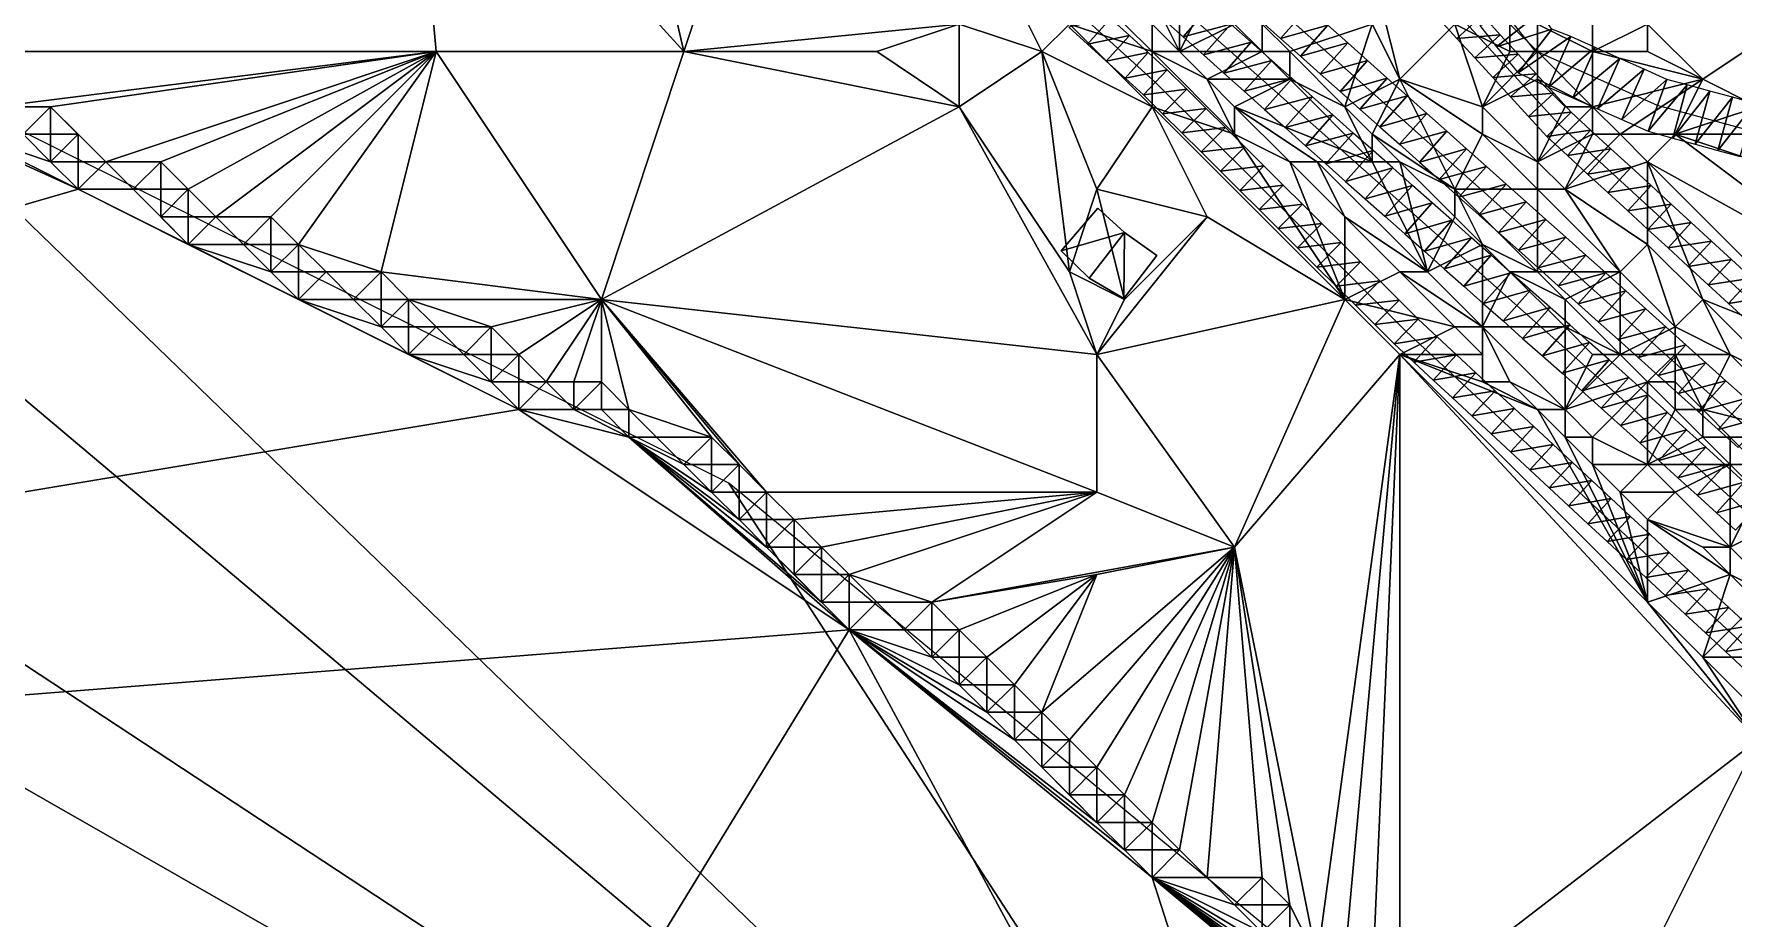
# Model space of a CAD drawing. Header units: metres. Extents: x -1103 to 901, y -902 to 905.
# Drawn here: x 372.8 to 496.3, y 27.1 to 91.3 of the extents above; entities that cross this region are included whole.
import ezdxf

# ---------------------------------------------------------------- set-up
doc = ezdxf.new("R2010")
doc.units = ezdxf.units.M
for name, color, linetype in [('OSM_BUILDING_FOOTPRINTS', 7, 'CONTINUOUS'), ('OSM_BUILDING_ROOFS', 1, 'CONTINUOUS'), ('OSM_BUILDING_WALLS', 8, 'CONTINUOUS'), ('OSM_PATH_AXES', 30, 'CONTINUOUS'), ('OSM_PATH_SURFACE', 30, 'CONTINUOUS'), ('OSM_ROAD_AXES', 2, 'CONTINUOUS'), ('OSM_ROAD_SURFACE', 9, 'CONTINUOUS'), ('OSM_TERRAIN', 3, 'CONTINUOUS'), ('OSM_WATER_OUTLINES', 4, 'CONTINUOUS'), ('OSM_WATER_SURFACE', 5, 'CONTINUOUS')]:
    doc.layers.add(name, color=color, linetype=linetype)

msp = doc.modelspace()

# ---------------------------------------------------------------- linework, layer by layer
at = {"layer": 'OSM_BUILDING_FOOTPRINTS'}
msp.add_polyline3d([(450.06, 78.63, 7.09), (451.99, 76.86, 7.09), (454.36, 75.19, 7.09), (451.94, 72.06, 7.09), (449.44, 73.55, 7.09), (447.4, 75.53, 7.09), (450.06, 78.63, 7.09)], close=True, dxfattribs=at)
at = {"layer": 'OSM_BUILDING_ROOFS'}
for points in [[(451.99, 76.86, 17.09), (450.06, 78.63, 17.09), (447.4, 75.53, 17.09)], [(451.99, 76.86, 17.09), (447.4, 75.53, 17.09), (449.44, 73.55, 17.09)], [(451.99, 76.86, 17.09), (449.44, 73.55, 17.09), (451.94, 72.06, 17.09)], [(451.99, 76.86, 17.09), (451.94, 72.06, 17.09), (454.36, 75.19, 17.09)]]:
    msp.add_3dface(points, dxfattribs=at)
at = {"layer": 'OSM_BUILDING_WALLS'}
for points in [[(450.06, 78.63, 7.09), (447.4, 75.53, 7.09), (447.4, 75.53, 17.09)], [(450.06, 78.63, 7.09), (447.4, 75.53, 17.09), (450.06, 78.63, 17.09)], [(451.99, 76.86, 7.09), (450.06, 78.63, 7.09), (450.06, 78.63, 17.09)], [(451.99, 76.86, 7.09), (450.06, 78.63, 17.09), (451.99, 76.86, 17.09)], [(454.36, 75.19, 7.09), (451.99, 76.86, 7.09), (451.99, 76.86, 17.09)], [(454.36, 75.19, 7.09), (451.99, 76.86, 17.09), (454.36, 75.19, 17.09)], [(447.4, 75.53, 7.09), (449.44, 73.55, 7.09), (449.44, 73.55, 17.09)], [(447.4, 75.53, 7.09), (449.44, 73.55, 17.09), (447.4, 75.53, 17.09)], [(451.94, 72.06, 7.09), (454.36, 75.19, 7.09), (454.36, 75.19, 17.09)], [(451.94, 72.06, 7.09), (454.36, 75.19, 17.09), (451.94, 72.06, 17.09)], [(449.44, 73.55, 7.09), (451.94, 72.06, 7.09), (451.94, 72.06, 17.09)], [(449.44, 73.55, 7.09), (451.94, 72.06, 17.09), (449.44, 73.55, 17.09)]]:
    msp.add_3dface(points, dxfattribs=at)
at = {"layer": 'OSM_PATH_AXES'}
for points in [[(127.83, 210.91, 16.03), (196.46, 197.69, 10.19), (236.06, 190.45, 11.75), (275.19, 178.6, 15), (341.75, 159.45, 17.34), (437.55, 135.66, 16.35), (450.44, 133.32, 16.8), (456.25, 132.3, 16.86), (457.6, 124.29, 16.49), (459.76, 117.83, 15.62), (464.11, 105.94, 14.01), (483.56, 84.72, 11.88), (528.87, 43.07, 8.92), (572.27, 5.39, 9.6), (605.52, -30.47, 8.56)], [(511.09, 33.82, 6.73), (492.12, 51.4, 7.8), (472.46, 69.67, 9.65), (454.24, 87.77, 10.51), (441.97, 98.89, 11.31), (430.11, 107.72, 12.76), (415.29, 117.15, 13.69), (394.53, 126.13, 13.87), (368.43, 133.49, 13.8), (339.82, 141.44, 15.19), (315.74, 147.33, 15.37), (280.75, 155.58, 14.52), (248.58, 163.97, 13.57), (222.06, 170.83, 9.57), (205.24, 175.1, 8.46), (188.18, 179.29, 8.96), (143.26, 186.65, 12.84), (122.35, 186.95, 13.89)]]:
    msp.add_polyline3d(points, dxfattribs=at)
at = {"layer": 'OSM_PATH_SURFACE'}
for points in [[(474.86, 92.36, 12.63), (476.15, 90.95, 12.49), (478, 92.64, 12.77)], [(476.15, 90.95, 12.49), (479.29, 91.22, 12.6), (478, 92.64, 12.77)], [(450.99, 92.41, 10.76), (447.95, 91.79, 10.75), (449.31, 90.55, 10.72)], [(452.36, 91.17, 10.7), (450.99, 92.41, 10.76), (449.31, 90.55, 10.72)], [(452.36, 91.17, 10.7), (449.31, 90.55, 10.72), (450.68, 89.32, 10.69)], [(453.72, 89.94, 10.64), (452.36, 91.17, 10.7), (450.68, 89.32, 10.69)], [(476.15, 90.95, 12.49), (477.45, 89.54, 12.32), (479.29, 91.22, 12.6)], [(477.45, 89.54, 12.32), (480.59, 89.81, 12.41), (479.29, 91.22, 12.6)], [(453.72, 89.94, 10.64), (450.68, 89.32, 10.69), (452.04, 88.08, 10.64)], [(455.1, 88.68, 10.6), (453.72, 89.94, 10.64), (452.04, 88.08, 10.64)], [(477.45, 89.54, 12.32), (478.75, 88.12, 12.13), (480.59, 89.81, 12.41)], [(478.75, 88.12, 12.13), (481.89, 88.39, 12.26), (480.59, 89.81, 12.41)], [(455.1, 88.68, 10.6), (452.04, 88.08, 10.64), (453.38, 86.87, 10.59)], [(456.52, 87.27, 10.56), (455.1, 88.68, 10.6), (453.38, 86.87, 10.59)], [(478.75, 88.12, 12.13), (480.04, 86.71, 12.02), (481.89, 88.39, 12.26)], [(480.04, 86.71, 12.02), (483.18, 86.98, 12.11), (481.89, 88.39, 12.26)], [(456.52, 87.27, 10.56), (453.38, 86.87, 10.59), (454.76, 85.49, 10.53)], [(457.93, 85.88, 10.51), (456.52, 87.27, 10.56), (454.76, 85.49, 10.53)], [(480.04, 86.71, 12.02), (481.34, 85.29, 11.94), (483.18, 86.98, 12.11)], [(481.34, 85.29, 11.94), (484.44, 85.61, 12.14), (483.18, 86.98, 12.11)], [(457.93, 85.88, 10.51), (454.76, 85.49, 10.53), (456.16, 84.1, 10.47)], [(459.33, 84.48, 10.47), (457.93, 85.88, 10.51), (456.16, 84.1, 10.47)], [(481.34, 85.29, 11.94), (482.67, 83.84, 11.85), (484.44, 85.61, 12.14)], [(482.67, 83.84, 11.85), (485.86, 84.3, 12), (484.44, 85.61, 12.14)], [(459.33, 84.48, 10.47), (456.16, 84.1, 10.47), (457.56, 82.71, 10.41)], [(460.73, 83.09, 10.42), (459.33, 84.48, 10.47), (457.56, 82.71, 10.41)], [(482.67, 83.84, 11.85), (484.17, 82.46, 11.77), (485.86, 84.3, 12)], [(484.17, 82.46, 11.77), (487.33, 82.95, 12.16), (485.86, 84.3, 12)], [(460.73, 83.09, 10.42), (457.56, 82.71, 10.41), (458.97, 81.32, 10.34)], [(462.13, 81.7, 10.37), (460.73, 83.09, 10.42), (458.97, 81.32, 10.34)], [(484.17, 82.46, 11.77), (485.63, 81.11, 11.8), (487.33, 82.95, 12.16)], [(485.63, 81.11, 11.8), (488.79, 81.61, 11.78), (487.33, 82.95, 12.16)], [(462.13, 81.7, 10.37), (458.97, 81.32, 10.34), (460.37, 79.92, 10.28)], [(463.53, 80.3, 10.33), (462.13, 81.7, 10.37), (460.37, 79.92, 10.28)], [(485.63, 81.11, 11.8), (487.1, 79.77, 11.65), (488.79, 81.61, 11.78)], [(487.1, 79.77, 11.65), (490.25, 80.27, 11.73), (488.79, 81.61, 11.78)], [(463.53, 80.3, 10.33), (460.37, 79.92, 10.28), (461.77, 78.53, 10.21)], [(464.93, 78.91, 10.29), (463.53, 80.3, 10.33), (461.77, 78.53, 10.21)], [(487.1, 79.77, 11.65), (488.56, 78.43, 11.62), (490.25, 80.27, 11.73)], [(488.56, 78.43, 11.62), (491.71, 78.92, 11.62), (490.25, 80.27, 11.73)], [(464.93, 78.91, 10.29), (461.77, 78.53, 10.21), (463.17, 77.14, 10.15)], [(466.33, 77.52, 10.23), (464.93, 78.91, 10.29), (463.17, 77.14, 10.15)], [(488.56, 78.43, 11.62), (490.02, 77.08, 11.58), (491.71, 78.92, 11.62)], [(490.02, 77.08, 11.58), (493.17, 77.58, 11.5), (491.71, 78.92, 11.62)], [(466.33, 77.52, 10.23), (463.17, 77.14, 10.15), (464.57, 75.75, 10.09)], [(467.74, 76.13, 10.15), (466.33, 77.52, 10.23), (464.57, 75.75, 10.09)], [(490.02, 77.08, 11.58), (491.48, 75.74, 11.48), (493.17, 77.58, 11.5)], [(491.48, 75.74, 11.48), (494.63, 76.24, 11.37), (493.17, 77.58, 11.5)], [(467.74, 76.13, 10.15), (464.57, 75.75, 10.09), (465.97, 74.35, 10.02)], [(469.14, 74.73, 10.07), (467.74, 76.13, 10.15), (465.97, 74.35, 10.02)], [(491.48, 75.74, 11.48), (492.94, 74.4, 11.39), (494.63, 76.24, 11.37)], [(492.94, 74.4, 11.39), (496.1, 74.89, 11.25), (494.63, 76.24, 11.37)], [(469.14, 74.73, 10.07), (465.97, 74.35, 10.02), (467.37, 72.96, 9.96)], [(470.54, 73.34, 9.99), (469.14, 74.73, 10.07), (467.37, 72.96, 9.96)], [(492.94, 74.4, 11.39), (494.4, 73.05, 11.27), (496.1, 74.89, 11.25)], [(494.4, 73.05, 11.27), (497.56, 73.55, 11.12), (496.1, 74.89, 11.25)], [(470.54, 73.34, 9.99), (467.37, 72.96, 9.96), (468.77, 71.57, 9.88)], [(471.94, 71.95, 9.89), (470.54, 73.34, 9.99), (468.77, 71.57, 9.88)], [(494.4, 73.05, 11.27), (495.87, 71.71, 11.14), (497.56, 73.55, 11.12)], [(495.87, 71.71, 11.14), (499.02, 72.21, 11), (497.56, 73.55, 11.12)], [(471.94, 71.95, 9.89), (468.77, 71.57, 9.88), (470.18, 70.18, 9.78)], [(473.32, 70.57, 9.78), (471.94, 71.95, 9.89), (470.18, 70.18, 9.78)], [(495.87, 71.71, 11.14), (497.33, 70.36, 11), (499.02, 72.21, 11)], [(473.32, 70.57, 9.78), (470.18, 70.18, 9.78), (471.59, 68.77, 9.68)], [(474.71, 69.28, 9.68), (473.32, 70.57, 9.78), (471.59, 68.77, 9.68)], [(474.71, 69.28, 9.68), (471.59, 68.77, 9.68), (473.01, 67.45, 9.55)], [(476.12, 67.97, 9.55), (474.71, 69.28, 9.68), (473.01, 67.45, 9.55)], [(476.12, 67.97, 9.55), (473.01, 67.45, 9.55), (474.42, 66.14, 9.42)], [(477.52, 66.67, 9.36), (476.12, 67.97, 9.55), (474.42, 66.14, 9.42)], [(477.52, 66.67, 9.36), (474.42, 66.14, 9.42), (475.82, 64.84, 9.28)], [(478.93, 65.36, 9.24), (477.52, 66.67, 9.36), (475.82, 64.84, 9.28)], [(478.93, 65.36, 9.24), (475.82, 64.84, 9.28), (477.23, 63.53, 9.14)], [(480.33, 64.06, 9.13), (478.93, 65.36, 9.24), (477.23, 63.53, 9.14)], [(480.33, 64.06, 9.13), (477.23, 63.53, 9.14), (478.63, 62.23, 9)], [(481.74, 62.76, 8.99), (480.33, 64.06, 9.13), (478.63, 62.23, 9)], [(481.74, 62.76, 8.99), (478.63, 62.23, 9), (480.04, 60.92, 8.87)], [(483.14, 61.45, 8.85), (481.74, 62.76, 8.99), (480.04, 60.92, 8.87)], [(483.14, 61.45, 8.85), (480.04, 60.92, 8.87), (481.44, 59.62, 8.73)], [(484.55, 60.15, 8.71), (483.14, 61.45, 8.85), (481.44, 59.62, 8.73)], [(484.55, 60.15, 8.71), (481.44, 59.62, 8.73), (482.85, 58.31, 8.59)], [(485.95, 58.84, 8.57), (484.55, 60.15, 8.71), (482.85, 58.31, 8.59)], [(485.95, 58.84, 8.57), (482.85, 58.31, 8.59), (484.25, 57.01, 8.45)], [(487.36, 57.54, 8.43), (485.95, 58.84, 8.57), (484.25, 57.01, 8.45)], [(487.36, 57.54, 8.43), (484.25, 57.01, 8.45), (485.65, 55.7, 8.31)], [(488.76, 56.23, 8.29), (487.36, 57.54, 8.43), (485.65, 55.7, 8.31)], [(488.76, 56.23, 8.29), (485.65, 55.7, 8.31), (487.06, 54.4, 8.17)], [(490.17, 54.93, 8.16), (488.76, 56.23, 8.29), (487.06, 54.4, 8.17)], [(490.17, 54.93, 8.16), (487.06, 54.4, 8.17), (488.46, 53.09, 8.03)], [(491.57, 53.62, 8.06), (490.17, 54.93, 8.16), (488.46, 53.09, 8.03)], [(491.57, 53.62, 8.06), (488.46, 53.09, 8.03), (489.87, 51.79, 7.89)], [(492.97, 52.32, 7.97), (491.57, 53.62, 8.06), (489.87, 51.79, 7.89)], [(492.97, 52.32, 7.97), (489.87, 51.79, 7.89), (491.27, 50.48, 7.79)], [(494.43, 50.96, 7.86), (492.97, 52.32, 7.97), (491.27, 50.48, 7.79)], [(494.43, 50.96, 7.86), (491.27, 50.48, 7.79), (492.73, 49.13, 7.66)], [(495.89, 49.61, 7.72), (494.43, 50.96, 7.86), (492.73, 49.13, 7.66)], [(495.89, 49.61, 7.72), (492.73, 49.13, 7.66), (494.19, 47.78, 7.52)], [(497.35, 48.26, 7.59), (495.89, 49.61, 7.72), (494.19, 47.78, 7.52)], [(497.35, 48.26, 7.59), (494.19, 47.78, 7.52), (495.65, 46.42, 7.39)], [(498.81, 46.91, 7.47), (497.35, 48.26, 7.59), (495.65, 46.42, 7.39)], [(498.81, 46.91, 7.47), (495.65, 46.42, 7.39), (497.11, 45.07, 7.27)]]:
    msp.add_3dface(points, dxfattribs=at)
at = {"layer": 'OSM_ROAD_AXES'}
for points in [[(114.08, 197.65, 15.56), (161.51, 194.25, 12.96), (196.49, 187.48, 9.37), (231.18, 179.53, 11), (286.62, 165.1, 14.96), (324.27, 155.82, 16.36), (368.6, 143.89, 14.65), (401.8, 135.49, 14.45), (418.7, 127.1, 14.87), (434.42, 118.26, 14.43), (448.51, 106.19, 13.14), (483.05, 75.41, 10.88), (513.58, 48.02, 8.62), (538.48, 24.3, 7.63), (556.72, 5.02, 7.98), (575.84, -14.27, 9.29), (585.54, -24.75, 9.55)], [(508.55, 46.21, 8.05), (487.63, 65.21, 9.65), (467.63, 82.96, 10.82), (452.79, 96.17, 11.65), (446.8, 101.51, 12.09), (425.45, 117.34, 14.04), (395.88, 131.92, 14.14), (375.45, 137.37, 14.13), (314.98, 153, 15.7), (267.01, 164.71, 14.81), (232.47, 174.21, 11.13), (204.68, 181.28, 8.89), (189.56, 185.24, 9.41), (153.61, 190.97, 13.01), (140.13, 192.25, 14), (99.28, 192.95, 15.82)], [(630.36, 98.47, 12.06), (616.89, 93.14, 12.04), (610.38, 87.67, 12), (583, 48.95, 11.81), (565.75, 31.55, 10.65), (560.53, 31.41, 10.37), (554.02, 33.99, 10.12), (498.9, 83.86, 12.59), (490.72, 86.1, 12.41), (481.82, 90.05, 12.59), (459.76, 117.83, 15.62), (451.77, 124.99, 16.33)]]:
    msp.add_polyline3d(points, dxfattribs=at)
at = {"layer": 'OSM_ROAD_SURFACE'}
for points in [[(458.24, 93.33, 11.45), (454.76, 92.41, 11.46), (456.25, 91.08, 11.33)], [(459.73, 92.01, 11.35), (458.24, 93.33, 11.45), (456.25, 91.08, 11.33)], [(461.9, 92.24, 11.95), (463.34, 90.96, 11.84), (465.33, 93.2, 12.02)], [(463.34, 90.96, 11.84), (466.77, 91.92, 11.95), (465.33, 93.2, 12.02)], [(482.16, 92.84, 12.99), (477.8, 91.89, 12.68), (479.03, 90.35, 12.33)], [(483.05, 91.63, 12.76), (482.16, 92.84, 12.99), (479.03, 90.35, 12.33)], [(459.73, 92.01, 11.35), (456.25, 91.08, 11.33), (457.73, 89.77, 11.24)], [(461.21, 90.69, 11.26), (459.73, 92.01, 11.35), (457.73, 89.77, 11.24)], [(463.34, 90.96, 11.84), (464.78, 89.68, 11.73), (466.77, 91.92, 11.95)], [(464.78, 89.68, 11.73), (468.21, 90.64, 11.85), (466.77, 91.92, 11.95)], [(483.05, 91.63, 12.76), (479.03, 90.35, 12.33), (480.6, 88.47, 12.36)], [(484.41, 91.09, 12.77), (483.05, 91.63, 12.76), (480.6, 88.47, 12.36)], [(461.21, 90.69, 11.26), (457.73, 89.77, 11.24), (459.21, 88.44, 11.16)], [(462.69, 89.36, 11.2), (461.21, 90.69, 11.26), (459.21, 88.44, 11.16)], [(464.78, 89.68, 11.73), (466.22, 88.39, 11.64), (468.21, 90.64, 11.85)], [(466.22, 88.39, 11.64), (469.65, 89.35, 11.72), (468.21, 90.64, 11.85)], [(484.41, 91.09, 12.77), (480.6, 88.47, 12.36), (482.79, 87.43, 12.13)], [(486.19, 90.3, 12.74), (484.41, 91.09, 12.77), (482.79, 87.43, 12.13)], [(486.19, 90.3, 12.74), (482.79, 87.43, 12.13), (484.57, 86.64, 12.34)], [(487.97, 89.51, 12.56), (486.19, 90.3, 12.74), (484.57, 86.64, 12.34)], [(462.69, 89.36, 11.2), (459.21, 88.44, 11.16), (460.7, 87.12, 11.08)], [(464.18, 88.04, 11.16), (462.69, 89.36, 11.2), (460.7, 87.12, 11.08)], [(466.22, 88.39, 11.64), (467.66, 87.11, 11.54), (469.65, 89.35, 11.72)], [(467.66, 87.11, 11.54), (471.09, 88.07, 11.53), (469.65, 89.35, 11.72)], [(487.97, 89.51, 12.56), (484.57, 86.64, 12.34), (486.35, 85.85, 12.49)], [(489.75, 88.72, 12.55), (487.97, 89.51, 12.56), (486.35, 85.85, 12.49)], [(464.18, 88.04, 11.16), (460.7, 87.12, 11.08), (462.18, 85.8, 11)], [(465.66, 86.72, 11.13), (464.18, 88.04, 11.16), (462.18, 85.8, 11)], [(467.66, 87.11, 11.54), (469.1, 85.83, 11.43), (471.09, 88.07, 11.53)], [(469.1, 85.83, 11.43), (472.53, 86.79, 11.44), (471.09, 88.07, 11.53)], [(489.75, 88.72, 12.55), (486.35, 85.85, 12.49), (488.13, 85.06, 12.42)], [(491.4, 87.98, 12.55), (489.75, 88.72, 12.55), (488.13, 85.06, 12.42)], [(491.4, 87.98, 12.55), (488.13, 85.06, 12.42), (490.04, 84.22, 12.42)], [(492.88, 87.58, 12.54), (491.4, 87.98, 12.55), (490.04, 84.22, 12.42)], [(465.66, 86.72, 11.13), (462.18, 85.8, 11), (463.66, 84.48, 10.94)], [(467.14, 85.4, 11.1), (465.66, 86.72, 11.13), (463.66, 84.48, 10.94)], [(469.1, 85.83, 11.43), (470.54, 84.55, 11.35), (472.53, 86.79, 11.44)], [(470.54, 84.55, 11.35), (473.97, 85.51, 11.4), (472.53, 86.79, 11.44)], [(492.88, 87.58, 12.54), (490.04, 84.22, 12.42), (491.83, 83.72, 12.39)], [(494.52, 87.13, 12.51), (492.88, 87.58, 12.54), (491.83, 83.72, 12.39)], [(494.52, 87.13, 12.51), (491.83, 83.72, 12.39), (493.46, 83.28, 12.42)], [(496.16, 86.69, 12.46), (494.52, 87.13, 12.51), (493.46, 83.28, 12.42)], [(496.16, 86.69, 12.46), (493.46, 83.28, 12.42), (495.1, 82.83, 12.38)], [(497.79, 86.24, 12.43), (496.16, 86.69, 12.46), (495.1, 82.83, 12.38)], [(467.14, 85.4, 11.1), (463.66, 84.48, 10.94), (465.15, 83.16, 10.91)], [(468.62, 84.08, 11.07), (467.14, 85.4, 11.1), (465.15, 83.16, 10.91)], [(470.54, 84.55, 11.35), (471.98, 83.27, 11.3), (473.97, 85.51, 11.4)], [(471.98, 83.27, 11.3), (475.41, 84.22, 11.36), (473.97, 85.51, 11.4)], [(497.79, 86.24, 12.43), (495.1, 82.83, 12.38), (496.73, 82.38, 12.35)], [(468.62, 84.08, 11.07), (465.15, 83.16, 10.91), (466.63, 81.84, 10.88)], [(470.05, 82.82, 11.03), (468.62, 84.08, 11.07), (466.63, 81.84, 10.88)], [(471.98, 83.27, 11.3), (473.42, 81.98, 11.24), (475.41, 84.22, 11.36)], [(473.42, 81.98, 11.24), (476.85, 82.94, 11.31), (475.41, 84.22, 11.36)], [(470.05, 82.82, 11.03), (466.63, 81.84, 10.88), (468.06, 80.57, 10.81)], [(471.48, 81.55, 10.81), (470.05, 82.82, 11.03), (468.06, 80.57, 10.81)], [(473.42, 81.98, 11.24), (474.85, 80.7, 11.15), (476.85, 82.94, 11.31)], [(474.85, 80.7, 11.15), (478.29, 81.66, 11.25), (476.85, 82.94, 11.31)], [(471.48, 81.55, 10.81), (468.06, 80.57, 10.81), (469.49, 79.31, 10.74)], [(472.91, 80.28, 10.75), (471.48, 81.55, 10.81), (469.49, 79.31, 10.74)], [(474.85, 80.7, 11.15), (476.29, 79.42, 11.07), (478.29, 81.66, 11.25)], [(476.29, 79.42, 11.07), (479.73, 80.38, 11.18), (478.29, 81.66, 11.25)], [(472.91, 80.28, 10.75), (469.49, 79.31, 10.74), (470.92, 78.04, 10.67)], [(474.34, 79.01, 10.68), (472.91, 80.28, 10.75), (470.92, 78.04, 10.67)], [(476.29, 79.42, 11.07), (477.73, 78.14, 11.04), (479.73, 80.38, 11.18)], [(477.73, 78.14, 11.04), (481.17, 79.09, 11.11), (479.73, 80.38, 11.18)], [(477.73, 78.14, 11.04), (479.17, 76.85, 11.01), (481.17, 79.09, 11.11)], [(479.17, 76.85, 11.01), (482.61, 77.81, 11.04), (481.17, 79.09, 11.11)], [(474.34, 79.01, 10.68), (470.92, 78.04, 10.67), (472.35, 76.77, 10.6)], [(475.77, 77.75, 10.61), (474.34, 79.01, 10.68), (472.35, 76.77, 10.6)], [(479.17, 76.85, 11.01), (480.61, 75.57, 10.95), (482.61, 77.81, 11.04)], [(480.61, 75.57, 10.95), (484.05, 76.53, 10.96), (482.61, 77.81, 11.04)], [(475.77, 77.75, 10.61), (472.35, 76.77, 10.6), (473.78, 75.5, 10.54)], [(477.2, 76.48, 10.54), (475.77, 77.75, 10.61), (473.78, 75.5, 10.54)], [(477.2, 76.48, 10.54), (473.78, 75.5, 10.54), (475.21, 74.23, 10.46)], [(478.63, 75.21, 10.47), (477.2, 76.48, 10.54), (475.21, 74.23, 10.46)], [(480.61, 75.57, 10.95), (482.05, 74.29, 10.89), (484.05, 76.53, 10.96)], [(482.05, 74.29, 10.89), (485.5, 75.22, 10.88), (484.05, 76.53, 10.96)], [(478.63, 75.21, 10.47), (475.21, 74.23, 10.46), (476.64, 72.97, 10.37)], [(480.06, 73.94, 10.39), (478.63, 75.21, 10.47), (476.64, 72.97, 10.37)], [(482.05, 74.29, 10.89), (483.5, 72.99, 10.81), (485.5, 75.22, 10.88)], [(483.5, 72.99, 10.81), (486.96, 73.92, 10.81), (485.5, 75.22, 10.88)], [(480.06, 73.94, 10.39), (476.64, 72.97, 10.37), (478.06, 71.7, 10.28)], [(481.49, 72.67, 10.35), (480.06, 73.94, 10.39), (478.06, 71.7, 10.28)], [(483.5, 72.99, 10.81), (484.95, 71.68, 10.72), (486.96, 73.92, 10.81)], [(484.95, 71.68, 10.72), (488.41, 72.61, 10.71), (486.96, 73.92, 10.81)], [(481.49, 72.67, 10.35), (478.06, 71.7, 10.28), (479.5, 70.43, 10.2)], [(482.92, 71.41, 10.3), (481.49, 72.67, 10.35), (479.5, 70.43, 10.2)], [(484.95, 71.68, 10.72), (486.41, 70.38, 10.62), (488.41, 72.61, 10.71)], [(486.41, 70.38, 10.62), (489.87, 71.31, 10.6), (488.41, 72.61, 10.71)], [(482.92, 71.41, 10.3), (479.5, 70.43, 10.2), (480.92, 69.16, 10.08)], [(484.34, 70.14, 10.25), (482.92, 71.41, 10.3), (480.92, 69.16, 10.08)], [(486.41, 70.38, 10.62), (487.86, 69.08, 10.52), (489.87, 71.31, 10.6)], [(487.86, 69.08, 10.52), (491.32, 70, 10.49), (489.87, 71.31, 10.6)], [(484.34, 70.14, 10.25), (480.92, 69.16, 10.08), (482.35, 67.89, 9.95)], [(485.77, 68.87, 10.19), (484.34, 70.14, 10.25), (482.35, 67.89, 9.95)], [(487.86, 69.08, 10.52), (489.32, 67.77, 10.35), (491.32, 70, 10.49)], [(489.32, 67.77, 10.35), (492.77, 68.7, 10.4), (491.32, 70, 10.49)], [(485.77, 68.87, 10.19), (482.35, 67.89, 9.95), (483.78, 66.63, 9.83)], [(487.2, 67.6, 10.27), (485.77, 68.87, 10.19), (483.78, 66.63, 9.83)], [(489.32, 67.77, 10.35), (490.77, 66.47, 9.98), (492.77, 68.7, 10.4)], [(490.77, 66.47, 9.98), (494.23, 67.39, 10.33), (492.77, 68.7, 10.4)], [(487.2, 67.6, 10.27), (483.78, 66.63, 9.83), (485.21, 65.36, 9.85)], [(488.64, 66.33, 9.95), (487.2, 67.6, 10.27), (485.21, 65.36, 9.85)], [(490.77, 66.47, 9.98), (492.22, 65.16, 10.02), (494.23, 67.39, 10.33)], [(492.22, 65.16, 10.02), (495.68, 66.09, 10.22), (494.23, 67.39, 10.33)], [(488.64, 66.33, 9.95), (485.21, 65.36, 9.85), (486.63, 64.1, 9.59)], [(490.04, 65.06, 9.7), (488.64, 66.33, 9.95), (486.63, 64.1, 9.59)], [(492.22, 65.16, 10.02), (493.68, 63.86, 9.94), (495.68, 66.09, 10.22)], [(493.68, 63.86, 9.94), (497.13, 64.79, 10.05), (495.68, 66.09, 10.22)], [(490.04, 65.06, 9.7), (486.63, 64.1, 9.59), (488.02, 62.84, 9.48)], [(491.43, 63.79, 9.56), (490.04, 65.06, 9.7), (488.02, 62.84, 9.48)], [(493.68, 63.86, 9.94), (495.13, 62.55, 9.83), (497.13, 64.79, 10.05)], [(495.13, 62.55, 9.83), (498.59, 63.48, 9.89), (497.13, 64.79, 10.05)], [(491.43, 63.79, 9.56), (488.02, 62.84, 9.48), (489.42, 61.57, 9.43)], [(492.83, 62.52, 9.42), (491.43, 63.79, 9.56), (489.42, 61.57, 9.43)], [(495.13, 62.55, 9.83), (496.58, 61.25, 9.73), (498.59, 63.48, 9.89)], [(492.83, 62.52, 9.42), (489.42, 61.57, 9.43), (490.81, 60.3, 9.32)], [(494.22, 61.26, 9.28), (492.83, 62.52, 9.42), (490.81, 60.3, 9.32)], [(494.22, 61.26, 9.28), (490.81, 60.3, 9.32), (492.2, 59.04, 9.18)], [(495.62, 59.99, 9.14), (494.22, 61.26, 9.28), (492.2, 59.04, 9.18)], [(495.62, 59.99, 9.14), (492.2, 59.04, 9.18), (493.6, 57.77, 9.04)], [(497.01, 58.72, 9), (495.62, 59.99, 9.14), (493.6, 57.77, 9.04)], [(497.01, 58.72, 9), (493.6, 57.77, 9.04), (494.99, 56.5, 8.9)], [(498.4, 57.46, 8.87), (497.01, 58.72, 9), (494.99, 56.5, 8.9)], [(498.4, 57.46, 8.87), (494.99, 56.5, 8.9), (496.39, 55.24, 8.76)]]:
    msp.add_3dface(points, dxfattribs=at)
at = {"layer": 'OSM_TERRAIN'}
for points in [[(420, 90, 10.02), (414, 116, 13.65), (400, 112, 12.43)], [(426, 108, 13.05), (414, 116, 13.65), (420, 90, 10.02)], [(366, 90, 9.11), (400, 112, 12.43), (364, 110, 12.09)], [(366, 90, 9.11), (402, 90, 9.22), (400, 112, 12.43)], [(402, 90, 9.22), (420, 90, 10.02), (400, 112, 12.43)], [(420, 90, 10.02), (440, 92, 9.68), (426, 108, 13.05)], [(454, 94, 11.54), (456, 90, 11.22), (456, 96, 11.59)], [(456, 90, 11.22), (458, 94, 11.44), (456, 96, 11.59)], [(472, 88, 11.44), (470, 96, 12.91), (470, 92, 11.93)], [(472, 88, 11.44), (476, 92, 12.56), (470, 96, 12.91)], [(440, 92, 9.68), (446, 90, 10.05), (444, 94, 10.79)], [(446, 90, 10.05), (448, 92, 10.72), (444, 94, 10.79)], [(454, 92, 11.37), (456, 90, 11.22), (454, 94, 11.54)], [(456, 90, 11.22), (460, 92, 11.3), (458, 94, 11.44)], [(482, 92, 12.69), (486, 90, 12.52), (486, 94, 14.32)], [(486, 90, 12.52), (490, 92, 14.32), (486, 94, 14.32)], [(420, 90, 10.02), (434, 90, 9.4), (440, 92, 9.68)], [(440, 86, 8.97), (440, 92, 9.68), (434, 90, 9.4)], [(440, 86, 8.97), (446, 90, 10.05), (440, 92, 9.68)], [(446, 90, 10.05), (454, 86, 10.48), (448, 92, 10.72)], [(448, 92, 10.72), (454, 86, 10.48), (454, 90, 10.56)], [(448, 92, 10.72), (454, 90, 10.56), (452, 92, 10.65)], [(454, 90, 10.56), (454, 92, 11.37), (452, 92, 10.65)], [(454, 90, 10.56), (456, 90, 11.22), (454, 92, 11.37)], [(456, 90, 11.22), (462, 90, 11.17), (460, 92, 11.3)], [(462, 90, 11.17), (462, 92, 11.88), (460, 92, 11.3)], [(462, 90, 11.17), (464, 90, 11.71), (462, 92, 11.88)], [(464, 90, 11.71), (470, 92, 11.93), (462, 92, 11.88)], [(464, 90, 11.71), (468, 86, 11.4), (470, 92, 11.93)], [(468, 86, 11.4), (472, 88, 11.44), (470, 92, 11.93)], [(478, 86, 11.85), (476, 92, 12.56), (472, 88, 11.44)], [(478, 86, 11.85), (480, 90, 12.21), (476, 92, 12.56)], [(476, 92, 12.56), (480, 90, 12.21), (480, 92, 12.79)], [(480, 90, 12.21), (482, 90, 12.61), (480, 92, 12.79)], [(482, 90, 12.61), (482, 92, 12.69), (480, 92, 12.79)], [(482, 90, 12.61), (486, 90, 12.52), (482, 92, 12.69)], [(486, 90, 12.52), (490, 90, 13.02), (490, 92, 14.32)], [(490, 90, 13.02), (494, 88, 12.5), (490, 92, 14.32)], [(494, 88, 12.5), (500, 92, 13.23), (490, 92, 14.32)], [(494, 88, 12.5), (498, 86, 12.35), (500, 92, 13.23)], [(204, 30), (376, 80), (354, 90)], [(376, 80), (368, 84), (354, 90)], [(370, 86, 8.63), (402, 90, 9.22), (366, 90, 9.11)], [(374, 86, 8.63), (402, 90, 9.22), (370, 86, 8.63)], [(378, 82, 8.21), (402, 90, 9.22), (374, 86, 8.63)], [(382, 82, 8.23), (402, 90, 9.22), (378, 82, 8.21)], [(384, 80, 8.06), (402, 90, 9.22), (382, 82, 8.23)], [(386, 78, 7.93), (402, 90, 9.22), (384, 80, 8.06)], [(386, 78, 7.93), (390, 78, 8.06), (402, 90, 9.22)], [(390, 78, 8.06), (392, 76, 7.97), (402, 90, 9.22)], [(392, 76, 7.97), (398, 74, 8.06), (402, 90, 9.22)], [(398, 74, 8.06), (414, 72, 8.12), (402, 90, 9.22)], [(402, 90, 9.22), (414, 72, 8.12), (420, 90, 10.02)], [(414, 72, 8.12), (440, 86, 8.97), (420, 90, 10.02)], [(440, 86, 8.97), (434, 90, 9.4), (420, 90, 10.02)], [(440, 86, 8.97), (448, 74, 9.08), (446, 90, 10.05)], [(448, 74, 9.08), (450, 80, 9.24), (446, 90, 10.05)], [(450, 80, 9.24), (454, 86, 10.48), (446, 90, 10.05)], [(454, 86, 10.48), (460, 84, 10.37), (454, 90, 10.56)], [(460, 84, 10.37), (458, 88, 11.1), (454, 90, 10.56)], [(454, 90, 10.56), (458, 88, 11.1), (456, 90, 11.22)], [(458, 88, 11.1), (462, 90, 11.17), (456, 90, 11.22)], [(458, 88, 11.1), (464, 88, 11.05), (462, 90, 11.17)], [(464, 88, 11.05), (464, 90, 11.71), (462, 90, 11.17)], [(464, 88, 11.05), (468, 86, 11.4), (464, 90, 11.71)], [(478, 86, 11.85), (482, 88, 12.07), (482, 90, 12.61)], [(478, 86, 11.85), (482, 90, 12.61), (480, 90, 12.21)], [(482, 88, 12.07), (486, 86, 12.46), (482, 90, 12.61)], [(486, 86, 12.46), (486, 90, 12.52), (482, 90, 12.61)], [(486, 86, 12.46), (494, 88, 12.5), (486, 90, 12.52)], [(486, 90, 12.52), (494, 88, 12.5), (490, 90, 13.02)], [(460, 84, 10.37), (460, 86, 10.96), (458, 88, 11.1)], [(460, 86, 10.96), (464, 88, 11.05), (458, 88, 11.1)], [(460, 86, 10.96), (470, 82, 10.77), (464, 88, 11.05)], [(470, 82, 10.77), (468, 86, 11.4), (464, 88, 11.05)], [(470, 84, 11.28), (472, 88, 11.44), (468, 86, 11.4)], [(470, 84, 11.28), (476, 80, 11.11), (472, 88, 11.44)], [(476, 80, 11.11), (478, 84, 11.33), (472, 88, 11.44)], [(472, 88, 11.44), (478, 84, 11.33), (478, 86, 11.85)], [(482, 82, 11.64), (482, 88, 12.07), (478, 86, 11.85)], [(482, 82, 11.64), (484, 86, 11.92), (482, 88, 12.07)], [(482, 88, 12.07), (484, 86, 11.92), (486, 86, 12.46)], [(488, 84, 12.3), (494, 88, 12.5), (486, 86, 12.46)], [(488, 84, 12.3), (492, 84, 12.43), (494, 88, 12.5)], [(492, 84, 12.43), (498, 86, 12.35), (494, 88, 12.5)], [(372, 84), (374, 86, 8.63), (370, 86, 8.63)], [(372, 84), (374, 84, 8.42), (374, 86, 8.63)], [(378, 82, 8.21), (374, 86, 8.63), (376, 84, 8.42)], [(374, 84, 8.42), (376, 84, 8.42), (374, 86, 8.63)], [(414, 72, 8.12), (450, 68, 8.44), (440, 86, 8.97)], [(450, 68, 8.44), (448, 74, 9.08), (440, 86, 8.97)], [(450, 80, 9.24), (458, 78, 9.8), (454, 86, 10.48)], [(458, 78, 9.8), (468, 72, 9.84), (454, 86, 10.48)], [(454, 86, 10.48), (468, 72, 9.84), (460, 84, 10.37)], [(464, 82, 10.39), (460, 86, 10.96), (460, 84, 10.37)], [(464, 82, 10.39), (466, 82, 10.85), (460, 86, 10.96)], [(466, 82, 10.85), (470, 82, 10.77), (460, 86, 10.96)], [(470, 82, 10.77), (470, 84, 11.28), (468, 86, 11.4)], [(478, 84, 11.33), (482, 82, 11.64), (478, 86, 11.85)], [(482, 82, 11.64), (486, 84, 11.81), (486, 86, 12.46)], [(482, 82, 11.64), (486, 86, 12.46), (484, 86, 11.92)], [(486, 84, 11.81), (488, 84, 12.3), (486, 86, 12.46)], [(492, 84, 12.43), (498, 84, 12.62), (498, 86, 12.35)], [(376, 80), (374, 82), (368, 84)], [(368, 84), (374, 82), (372, 84)], [(374, 82), (374, 84, 8.42), (372, 84)], [(374, 82), (376, 82), (376, 84, 8.42)], [(374, 82), (376, 84, 8.42), (374, 84, 8.42)], [(376, 82), (378, 82, 8.21), (376, 84, 8.42)], [(468, 72, 9.84), (464, 82, 10.39), (460, 84, 10.37)], [(470, 82, 10.77), (472, 82, 10.78), (470, 84, 11.28)], [(472, 82, 10.78), (476, 80, 11.11), (470, 84, 11.28)], [(476, 80, 11.11), (482, 80, 11.1), (478, 84, 11.33)], [(482, 80, 11.1), (482, 82, 11.64), (478, 84, 11.33)], [(484, 80, 11.52), (486, 84, 11.81), (482, 82, 11.64)], [(484, 80, 11.52), (490, 82, 11.75), (488, 84, 12.3)], [(484, 80, 11.52), (488, 84, 12.3), (486, 84, 11.81)], [(490, 82, 11.75), (492, 84, 12.43), (488, 84, 12.3)], [(490, 82, 11.75), (508, 72, 11.31), (492, 84, 12.43)], [(492, 84, 12.43), (508, 72, 11.31), (498, 82, 12.28)], [(498, 82, 12.28), (498, 84, 12.62), (492, 84, 12.43)], [(376, 80), (376, 82), (374, 82)], [(376, 80), (380, 80), (378, 82, 8.21)], [(376, 80), (378, 82, 8.21), (376, 82)], [(380, 80), (382, 82, 8.23), (378, 82, 8.21)], [(380, 80), (382, 80, 8.02), (382, 82, 8.23)], [(382, 80, 8.02), (384, 80, 8.06), (382, 82, 8.23)], [(468, 72, 9.84), (468, 78, 10.18), (464, 82, 10.39)], [(468, 78, 10.18), (466, 82, 10.85), (464, 82, 10.39)], [(468, 78, 10.18), (474, 74, 10.42), (466, 82, 10.85)], [(474, 74, 10.42), (470, 82, 10.77), (466, 82, 10.85)], [(474, 74, 10.42), (472, 82, 10.78), (470, 82, 10.77)], [(474, 74, 10.42), (476, 78, 10.57), (472, 82, 10.78)], [(476, 78, 10.57), (476, 80, 11.11), (472, 82, 10.78)], [(482, 80, 11.1), (484, 80, 11.52), (482, 82, 11.64)], [(490, 76, 11.44), (490, 82, 11.75), (484, 80, 11.52)], [(494, 72, 11.16), (504, 68, 10.51), (490, 82, 11.75)], [(504, 68, 10.51), (508, 72, 11.31), (490, 82, 11.75)], [(494, 72, 11.16), (490, 82, 11.75), (490, 76, 11.44)], [(204, 30), (408, 64), (376, 80)], [(408, 64), (400, 68), (376, 80)], [(376, 80), (400, 68), (392, 72)], [(376, 80), (392, 72), (384, 76)], [(376, 80), (384, 76), (380, 80)], [(384, 76), (382, 78), (380, 80)], [(382, 78), (382, 80, 8.02), (380, 80)], [(382, 78), (384, 78), (384, 80, 8.06)], [(382, 78), (384, 80, 8.06), (382, 80, 8.02)], [(384, 78), (386, 78, 7.93), (384, 80, 8.06)], [(452, 72, 9.14), (450, 80, 9.24), (448, 74, 9.08)], [(452, 72, 9.14), (458, 78, 9.8), (450, 80, 9.24)], [(476, 78, 10.57), (478, 76, 10.46), (476, 80, 11.11)], [(478, 76, 10.46), (482, 74, 10.83), (476, 80, 11.11)], [(476, 80, 11.11), (482, 74, 10.83), (482, 80, 11.1)], [(482, 74, 10.83), (488, 74, 10.74), (482, 80, 11.1)], [(488, 74, 10.74), (484, 80, 11.52), (482, 80, 11.1)], [(488, 74, 10.74), (490, 76, 11.44), (484, 80, 11.52)], [(384, 76), (384, 78), (382, 78)], [(384, 76), (386, 78, 7.93), (384, 78)], [(384, 76), (388, 76), (386, 78, 7.93)], [(388, 76), (390, 78, 8.06), (386, 78, 7.93)], [(388, 76), (390, 76, 7.89), (390, 78, 8.06)], [(390, 76, 7.89), (392, 76, 7.97), (390, 78, 8.06)], [(450, 68, 8.44), (458, 78, 9.8), (452, 72, 9.14)], [(450, 68, 8.44), (468, 72, 9.84), (458, 78, 9.8)], [(468, 72, 9.84), (472, 74, 9.95), (468, 78, 10.18)], [(472, 74, 9.95), (474, 74, 10.42), (468, 78, 10.18)], [(474, 74, 10.42), (478, 76, 10.46), (476, 78, 10.57)], [(384, 76), (392, 72), (390, 74)], [(384, 76), (390, 74), (388, 76)], [(390, 74), (390, 76, 7.89), (388, 76)], [(390, 74), (392, 74), (392, 76, 7.97)], [(390, 74), (392, 76, 7.97), (390, 76, 7.89)], [(392, 74), (394, 74, 7.9), (392, 76, 7.97)], [(394, 74, 7.9), (398, 74, 8.06), (392, 76, 7.97)], [(478, 70, 10.14), (478, 76, 10.46), (474, 74, 10.42)], [(478, 70, 10.14), (480, 74, 10.35), (478, 76, 10.46)], [(478, 76, 10.46), (480, 74, 10.35), (482, 74, 10.83)], [(492, 70, 10.43), (490, 76, 11.44), (488, 74, 10.74)], [(492, 70, 10.43), (494, 72, 11.16), (490, 76, 11.44)], [(392, 72), (392, 74), (390, 74)], [(392, 72), (394, 74, 7.9), (392, 74)], [(392, 72), (396, 72), (394, 74, 7.9)], [(396, 72), (398, 74, 8.06), (394, 74, 7.9)], [(396, 72), (398, 72, 7.94), (398, 74, 8.06)], [(398, 72, 7.94), (400, 72, 8.01), (398, 74, 8.06)], [(400, 72, 8.01), (414, 72, 8.12), (398, 74, 8.06)], [(450, 68, 8.44), (452, 72, 9.14), (448, 74, 9.08)], [(468, 72, 9.84), (476, 70, 9.64), (472, 74, 9.95)], [(476, 70, 9.64), (478, 70, 10.14), (472, 74, 9.95)], [(472, 74, 9.95), (478, 70, 10.14), (474, 74, 10.42)], [(478, 70, 10.14), (484, 70, 10.07), (480, 74, 10.35)], [(484, 70, 10.07), (484, 72, 10.71), (480, 74, 10.35)], [(480, 74, 10.35), (484, 72, 10.71), (482, 74, 10.83)], [(484, 72, 10.71), (488, 74, 10.74), (482, 74, 10.83)], [(488, 68, 10.4), (488, 74, 10.74), (484, 72, 10.71)], [(488, 68, 10.4), (492, 70, 10.43), (488, 74, 10.74)], [(400, 68), (398, 70), (392, 72)], [(392, 72), (398, 70), (396, 72)], [(398, 70), (398, 72, 7.94), (396, 72)], [(398, 70), (400, 70), (400, 72, 8.01)], [(398, 70), (400, 72, 8.01), (398, 72, 7.94)], [(400, 70), (402, 70, 8.12), (400, 72, 8.01)], [(402, 70, 8.12), (406, 70, 8.13), (400, 72, 8.01)], [(406, 70, 8.13), (414, 72, 8.12), (400, 72, 8.01)], [(408, 68, 8.17), (414, 72, 8.12), (406, 70, 8.13)], [(410, 66, 8.24), (414, 72, 8.12), (408, 68, 8.17)], [(410, 66, 8.24), (412, 66, 8.24), (414, 72, 8.12)], [(412, 66, 8.24), (414, 66, 8.24), (414, 72, 8.12)], [(426, 58, 8.44), (414, 72, 8.12), (424, 60, 8.43)], [(426, 58, 8.44), (450, 58, 7.79), (414, 72, 8.12)], [(424, 60, 8.43), (414, 72, 8.12), (422, 62, 8.39)], [(422, 62, 8.39), (414, 72, 8.12), (416, 64, 8.35)], [(414, 72, 8.12), (450, 58, 7.79), (450, 68, 8.44)], [(414, 66, 8.24), (416, 64, 8.35), (414, 72, 8.12)], [(460, 54, 7.26), (468, 72, 9.84), (450, 68, 8.44)], [(460, 54, 7.26), (472, 68, 9.54), (468, 72, 9.84)], [(472, 68, 9.54), (476, 70, 9.64), (468, 72, 9.84)], [(484, 70, 10.07), (488, 68, 10.4), (484, 72, 10.71)], [(496, 68, 10.35), (494, 72, 11.16), (492, 70, 10.43)], [(496, 68, 10.35), (500, 66, 10.48), (494, 72, 11.16)], [(500, 66, 10.48), (504, 68, 10.51), (494, 72, 11.16)], [(400, 68), (400, 70), (398, 70)], [(400, 68), (402, 70, 8.12), (400, 70)], [(400, 68), (404, 68), (402, 70, 8.12)], [(404, 68), (406, 70, 8.13), (402, 70, 8.12)], [(404, 68), (406, 68, 8.17), (406, 70, 8.13)], [(406, 68, 8.17), (408, 68, 8.17), (406, 70, 8.13)], [(472, 68, 9.54), (478, 68, 9.44), (476, 70, 9.64)], [(478, 68, 9.44), (478, 70, 10.14), (476, 70, 9.64)], [(478, 66, 9.19), (480, 66, 9.23), (478, 70, 10.14)], [(478, 66, 9.19), (478, 70, 10.14), (478, 68, 9.44)], [(480, 66, 9.23), (484, 64, 9.54), (478, 70, 10.14)], [(484, 64, 9.54), (484, 70, 10.07), (478, 70, 10.14)], [(484, 64, 9.54), (486, 68, 9.91), (484, 70, 10.07)], [(484, 70, 10.07), (486, 68, 9.91), (488, 68, 10.4)], [(492, 68, 10.3), (492, 70, 10.43), (488, 68, 10.4)], [(492, 68, 10.3), (496, 68, 10.35), (492, 70, 10.43)], [(400, 68), (408, 64), (406, 66)], [(400, 68), (406, 66), (404, 68)], [(406, 66), (406, 68, 8.17), (404, 68)], [(406, 66), (408, 66), (408, 68, 8.17)], [(406, 66), (408, 68, 8.17), (406, 68, 8.17)], [(408, 66), (410, 66, 8.24), (408, 68, 8.17)], [(450, 58, 7.79), (460, 54, 7.26), (450, 68, 8.44)], [(466, 24, 2.34), (472, 68, 9.54), (460, 54, 7.26)], [(468, 24, 2.39), (472, 68, 9.54), (466, 24, 2.34)], [(470, 22, 2.08), (472, 68, 9.54), (468, 24, 2.39)], [(472, 20, 1.8), (472, 68, 9.54), (470, 22, 2.08)], [(472, 20, 1.8), (498, 40, 6.36), (472, 68, 9.54)], [(498, 40, 6.36), (490, 50, 7.66), (472, 68, 9.54)], [(490, 50, 7.66), (482, 64, 9.02), (472, 68, 9.54)], [(472, 68, 9.54), (482, 64, 9.02), (478, 66, 9.19)], [(472, 68, 9.54), (478, 66, 9.19), (478, 68, 9.44)], [(484, 64, 9.54), (490, 66, 9.72), (488, 68, 10.4)], [(484, 64, 9.54), (488, 68, 10.4), (486, 68, 9.91)], [(490, 66, 9.72), (492, 68, 10.3), (488, 68, 10.4)], [(490, 66, 9.72), (492, 66, 10.21), (492, 68, 10.3)], [(492, 66, 10.21), (494, 64, 10.02), (492, 68, 10.3)], [(494, 64, 10.02), (496, 68, 10.35), (492, 68, 10.3)], [(494, 64, 10.02), (502, 62, 9.6), (496, 68, 10.35)], [(502, 62, 9.6), (500, 66, 10.48), (496, 68, 10.35)], [(408, 64), (408, 66), (406, 66)], [(408, 64), (412, 64), (410, 66, 8.24)], [(408, 64), (410, 66, 8.24), (408, 66)], [(412, 64), (412, 66, 8.24), (410, 66, 8.24)], [(412, 64), (414, 64, 8.35), (414, 66, 8.24)], [(412, 64), (414, 66, 8.24), (412, 66, 8.24)], [(414, 64, 8.35), (416, 64, 8.35), (414, 66, 8.24)], [(482, 64, 9.02), (480, 66, 9.23), (478, 66, 9.19)], [(482, 64, 9.02), (484, 64, 9.54), (480, 66, 9.23)], [(486, 62, 9.31), (490, 66, 9.72), (484, 64, 9.54)], [(486, 62, 9.31), (490, 60, 9.28), (490, 66, 9.72)], [(490, 60, 9.28), (492, 64, 9.51), (490, 66, 9.72)], [(492, 64, 9.51), (492, 66, 10.21), (490, 66, 9.72)], [(492, 64, 9.51), (494, 64, 10.02), (492, 66, 10.21)], [(432, 48), (408, 64), (204, 30)], [(432, 48), (416, 62), (408, 64)], [(416, 62), (412, 64), (408, 64)], [(416, 62), (414, 64, 8.35), (412, 64)], [(416, 62), (416, 64, 8.35), (414, 64, 8.35)], [(416, 62), (418, 62, 8.44), (416, 64, 8.35)], [(418, 62, 8.44), (422, 62, 8.39), (416, 64, 8.35)], [(490, 50, 7.66), (484, 62, 8.8), (482, 64, 9.02)], [(484, 62, 8.8), (484, 64, 9.54), (482, 64, 9.02)], [(484, 62, 8.8), (486, 62, 9.31), (484, 64, 9.54)], [(490, 60, 9.28), (494, 62, 9.29), (492, 64, 9.51)], [(494, 62, 9.29), (494, 64, 10.02), (492, 64, 9.51)], [(494, 62, 9.29), (496, 62, 9.8), (494, 64, 10.02)], [(496, 62, 9.8), (502, 62, 9.6), (494, 64, 10.02)], [(416, 62), (432, 48), (430, 50)], [(416, 62), (430, 50), (426, 54)], [(416, 62), (426, 54), (424, 56)], [(424, 56), (422, 58), (416, 62)], [(416, 62), (422, 58), (420, 60)], [(416, 62), (420, 60), (418, 62, 8.44)], [(420, 60), (422, 62, 8.39), (418, 62, 8.44)], [(420, 60), (422, 60, 8.49), (422, 62, 8.39)], [(422, 60, 8.49), (424, 60, 8.43), (422, 62, 8.39)], [(490, 50, 7.66), (486, 60, 8.59), (484, 62, 8.8)], [(486, 60, 8.59), (486, 62, 9.31), (484, 62, 8.8)], [(486, 60, 8.59), (490, 60, 9.28), (486, 62, 9.31)], [(490, 60, 9.28), (496, 60, 9.08), (494, 62, 9.29)], [(496, 60, 9.08), (496, 62, 9.8), (494, 62, 9.29)], [(496, 60, 9.08), (498, 60, 9.59), (496, 62, 9.8)], [(498, 60, 9.59), (502, 62, 9.6), (496, 62, 9.8)], [(422, 58), (422, 60, 8.49), (420, 60)], [(422, 58), (424, 58), (424, 60, 8.43)], [(422, 58), (424, 60, 8.43), (422, 60, 8.49)], [(424, 58), (426, 58, 8.44), (424, 60, 8.43)], [(490, 50, 7.66), (488, 58, 8.37), (486, 60, 8.59)], [(488, 58, 8.37), (490, 60, 9.28), (486, 60, 8.59)], [(488, 58, 8.37), (492, 58, 9.06), (490, 60, 9.28)], [(492, 58, 9.06), (496, 60, 9.08), (490, 60, 9.28)], [(492, 58, 9.06), (496, 54, 8.62), (496, 60, 9.08)], [(496, 54, 8.62), (498, 58, 8.87), (496, 60, 9.08)], [(498, 58, 8.87), (498, 60, 9.59), (496, 60, 9.08)], [(424, 56), (424, 58), (422, 58)], [(424, 56), (426, 56), (426, 58, 8.44)], [(424, 56), (426, 58, 8.44), (424, 58)], [(426, 56), (428, 56, 8.42), (426, 58, 8.44)], [(428, 56, 8.42), (450, 58, 7.79), (426, 58, 8.44)], [(430, 54, 8.39), (450, 58, 7.79), (428, 56, 8.42)], [(432, 52, 8.27), (450, 58, 7.79), (430, 54, 8.39)], [(432, 52, 8.27), (438, 50, 7.8), (450, 58, 7.79)], [(438, 50, 7.8), (460, 54, 7.26), (450, 58, 7.79)], [(490, 50, 7.66), (490, 56, 8.16), (488, 58, 8.37)], [(490, 56, 8.16), (492, 58, 9.06), (488, 58, 8.37)], [(490, 56, 8.16), (496, 54, 8.62), (492, 58, 9.06)], [(496, 54, 8.62), (500, 56, 8.67), (498, 58, 8.87)], [(426, 54), (426, 56), (424, 56)], [(426, 54), (428, 54), (428, 56, 8.42)], [(426, 54), (428, 56, 8.42), (426, 56)], [(428, 54), (430, 54, 8.39), (428, 56, 8.42)], [(490, 50, 7.66), (496, 52, 7.89), (490, 56, 8.16)], [(496, 52, 7.89), (494, 54, 8.11), (490, 56, 8.16)], [(494, 54, 8.11), (496, 54, 8.62), (490, 56, 8.16)], [(500, 50, 8.21), (500, 56, 8.67), (496, 54, 8.62)], [(430, 50), (428, 52), (426, 54)], [(428, 52), (428, 54), (426, 54)], [(428, 52), (430, 52), (430, 54, 8.39)], [(428, 52), (430, 54, 8.39), (428, 54)], [(430, 52), (432, 52, 8.27), (430, 54, 8.39)], [(450, 52, 7.35), (460, 54, 7.26), (438, 50, 7.8)], [(448, 40, 5.94), (460, 54, 7.26), (446, 42, 6.37)], [(446, 42, 6.37), (460, 54, 7.26), (450, 52, 7.35)], [(450, 38, 5.49), (460, 54, 7.26), (448, 40, 5.94)], [(452, 36, 5.02), (460, 54, 7.26), (450, 38, 5.49)], [(452, 36, 5.02), (454, 34, 4.53), (460, 54, 7.26)], [(456, 32, 3.99), (460, 54, 7.26), (454, 34, 4.53)], [(458, 30, 3.45), (460, 54, 7.26), (456, 32, 3.99)], [(462, 30, 3.43), (460, 54, 7.26), (458, 30, 3.45)], [(462, 30, 3.43), (464, 28, 3.06), (460, 54, 7.26)], [(464, 28, 3.06), (466, 24, 2.34), (460, 54, 7.26)], [(496, 52, 7.89), (496, 54, 8.62), (494, 54, 8.11)], [(496, 52, 7.89), (500, 50, 8.21), (496, 54, 8.62)], [(430, 50), (430, 52), (428, 52)], [(430, 50), (432, 50), (432, 52, 8.27)], [(430, 50), (432, 52, 8.27), (430, 52)], [(432, 50), (434, 50, 8.05), (432, 52, 8.27)], [(434, 50, 8.05), (438, 50, 7.8), (432, 52, 8.27)], [(440, 48, 7.5), (450, 52, 7.35), (438, 50, 7.8)], [(442, 46, 7.15), (450, 52, 7.35), (440, 48, 7.5)], [(444, 44, 6.77), (450, 52, 7.35), (442, 46, 7.15)], [(444, 44, 6.77), (446, 42, 6.37), (450, 52, 7.35)], [(494, 46, 7.25), (496, 52, 7.89), (490, 50, 7.66)], [(494, 46, 7.25), (498, 50, 7.69), (496, 52, 7.89)], [(498, 50, 7.69), (500, 50, 8.21), (496, 52, 7.89)], [(432, 48), (432, 50), (430, 50)], [(432, 48), (434, 50, 8.05), (432, 50)], [(432, 48), (436, 48), (434, 50, 8.05)], [(436, 48), (438, 50, 7.8), (434, 50, 8.05)], [(436, 48), (438, 48, 7.64), (438, 50, 7.8)], [(438, 48, 7.64), (440, 48, 7.5), (438, 50, 7.8)], [(498, 40, 6.36), (494, 46, 7.25), (490, 50, 7.66)], [(494, 46, 7.25), (502, 46, 7.34), (498, 50, 7.69)], [(284, -194), (432, 48), (204, 30)], [(284, -194), (472, -26), (432, 48)], [(472, -26), (454, 30), (432, 48)], [(432, 48), (450, 34), (444, 40)], [(432, 48), (452, 32), (450, 34)], [(432, 48), (454, 30), (452, 32)], [(432, 48), (444, 40), (442, 42)], [(442, 42), (440, 44), (432, 48)], [(432, 48), (440, 44), (438, 46)], [(432, 48), (438, 46), (436, 48)], [(438, 46), (438, 48, 7.64), (436, 48)], [(438, 46), (440, 46, 7.28), (440, 48, 7.5)], [(438, 46), (440, 48, 7.5), (438, 48, 7.64)], [(440, 46, 7.28), (442, 46, 7.15), (440, 48, 7.5)], [(440, 44), (440, 46, 7.28), (438, 46)], [(440, 44), (442, 44, 6.92), (442, 46, 7.15)], [(440, 44), (442, 46, 7.15), (440, 46, 7.28)], [(442, 44, 6.92), (444, 44, 6.77), (442, 46, 7.15)], [(498, 40, 6.36), (500, 40, 6.74), (494, 46, 7.25)], [(500, 40, 6.74), (502, 46, 7.34), (494, 46, 7.25)], [(442, 42), (442, 44, 6.92), (440, 44)], [(442, 42), (444, 42, 6.52), (444, 44, 6.77)], [(442, 42), (444, 44, 6.77), (442, 44, 6.92)], [(444, 42, 6.52), (446, 42, 6.37), (444, 44, 6.77)], [(444, 40), (444, 42, 6.52), (442, 42)], [(444, 40), (446, 40, 6.11), (446, 42, 6.37)], [(444, 40), (446, 42, 6.37), (444, 42, 6.52)], [(446, 40, 6.11), (448, 40, 5.94), (446, 42, 6.37)], [(450, 34), (448, 36), (444, 40)], [(448, 36), (446, 38), (444, 40)], [(446, 38), (446, 40, 6.11), (444, 40)], [(446, 38), (448, 38), (448, 40, 5.94)], [(446, 38), (448, 40, 5.94), (446, 40, 6.11)], [(448, 38), (450, 38, 5.49), (448, 40, 5.94)], [(484, 12, 1.8), (498, 40, 6.36), (472, 20, 1.8)], [(512, 16, 4.19), (498, 40, 6.36), (484, 12, 1.8)], [(448, 36), (448, 38), (446, 38)], [(448, 36), (450, 36), (450, 38, 5.49)], [(448, 36), (450, 38, 5.49), (448, 38)], [(450, 36), (452, 36, 5.02), (450, 38, 5.49)], [(450, 34), (450, 36), (448, 36)], [(450, 34), (452, 34), (452, 36, 5.02)], [(450, 34), (452, 36, 5.02), (450, 36)], [(452, 34), (454, 34, 4.53), (452, 36, 5.02)], [(452, 32), (452, 34), (450, 34)], [(452, 32), (454, 32), (454, 34, 4.53)], [(452, 32), (454, 34, 4.53), (452, 34)], [(454, 32), (456, 32, 3.99), (454, 34, 4.53)], [(454, 30), (454, 32), (452, 32)], [(454, 30), (456, 32, 3.99), (454, 32)], [(454, 30), (458, 30, 3.45), (456, 32, 3.99)], [(472, -26), (478, 10), (454, 30)], [(478, 10), (476, 12), (454, 30)], [(476, 12), (474, 14), (454, 30)], [(454, 30), (474, 14), (472, 16)], [(454, 30), (472, 16), (470, 18)], [(466, 22), (454, 30), (468, 20)], [(454, 30), (470, 18), (468, 20)], [(454, 30), (466, 22), (464, 24)], [(454, 30), (464, 24), (462, 26)], [(454, 30), (462, 26), (460, 28)], [(454, 30), (460, 28), (458, 30, 3.45)], [(460, 28), (462, 30, 3.43), (458, 30, 3.45)], [(460, 28), (462, 28, 3.04), (462, 30, 3.43)], [(462, 28, 3.04), (464, 28, 3.06), (462, 30, 3.43)], [(462, 26), (462, 28, 3.04), (460, 28)], [(462, 26), (464, 26, 2.68), (464, 28, 3.06)], [(462, 26), (464, 28, 3.06), (462, 28, 3.04)], [(464, 26, 2.68), (466, 24, 2.34), (464, 28, 3.06)]]:
    msp.add_3dface(points, dxfattribs=at)
at = {"layer": 'OSM_WATER_OUTLINES'}
msp.add_polyline3d([(497.17, -51.58, 1), (495.32, -47.39, 1), (494.86, -44.88, 1), (494.69, -43.04, 1), (493.24, -41.5, 1), (480.31, -38.81, 1), (478.71, -37.59, 1), (475.85, -29.94, 1), (476.48, -23.24, 1), (478.56, -22.35, 1), (490.66, -14.4, 1), (492.77, -9.79, 1), (491.86, -4.14, 1), (486.96, 6.03, 1), (423.27, 58.64, 1), (358.78, 90.75, 1), (324.68, 104.74, 1), (242.71, 130.65, 1), (192.16, 139.49, 1), (114.19, 145.68, 1)], dxfattribs=at)
at = {"layer": 'OSM_WATER_SURFACE'}
for points in [[(476.48, -23.24, 1), (114.19, 145.68, 1), (-16.41, 129.48, 1)], [(476.48, -23.24, 1), (192.16, 139.49, 1), (114.19, 145.68, 1)], [(476.48, -23.24, 1), (242.71, 130.65, 1), (192.16, 139.49, 1)], [(476.48, -23.24, 1), (324.68, 104.74, 1), (242.71, 130.65, 1)], [(476.48, -23.24, 1), (-16.41, 129.48, 1), (-108.48, 109.89, 1)], [(476.48, -23.24, 1), (-108.48, 109.89, 1), (-166.29, 92.81, 1)], [(476.48, -23.24, 1), (358.78, 90.75, 1), (324.68, 104.74, 1)], [(476.48, -23.24, 1), (-166.29, 92.81, 1), (-252.57, 62.77, 1)], [(476.48, -23.24, 1), (423.27, 58.64, 1), (358.78, 90.75, 1)], [(476.48, -23.24, 1), (-252.57, 62.77, 1), (-313.35, 34.49, 1)], [(476.48, -23.24, 1), (486.96, 6.03, 1), (423.27, 58.64, 1)], [(476.48, -23.24, 1), (-313.35, 34.49, 1), (-380.94, -9.25, 1)]]:
    msp.add_3dface(points, dxfattribs=at)

doc.saveas('drawing.dxf')
